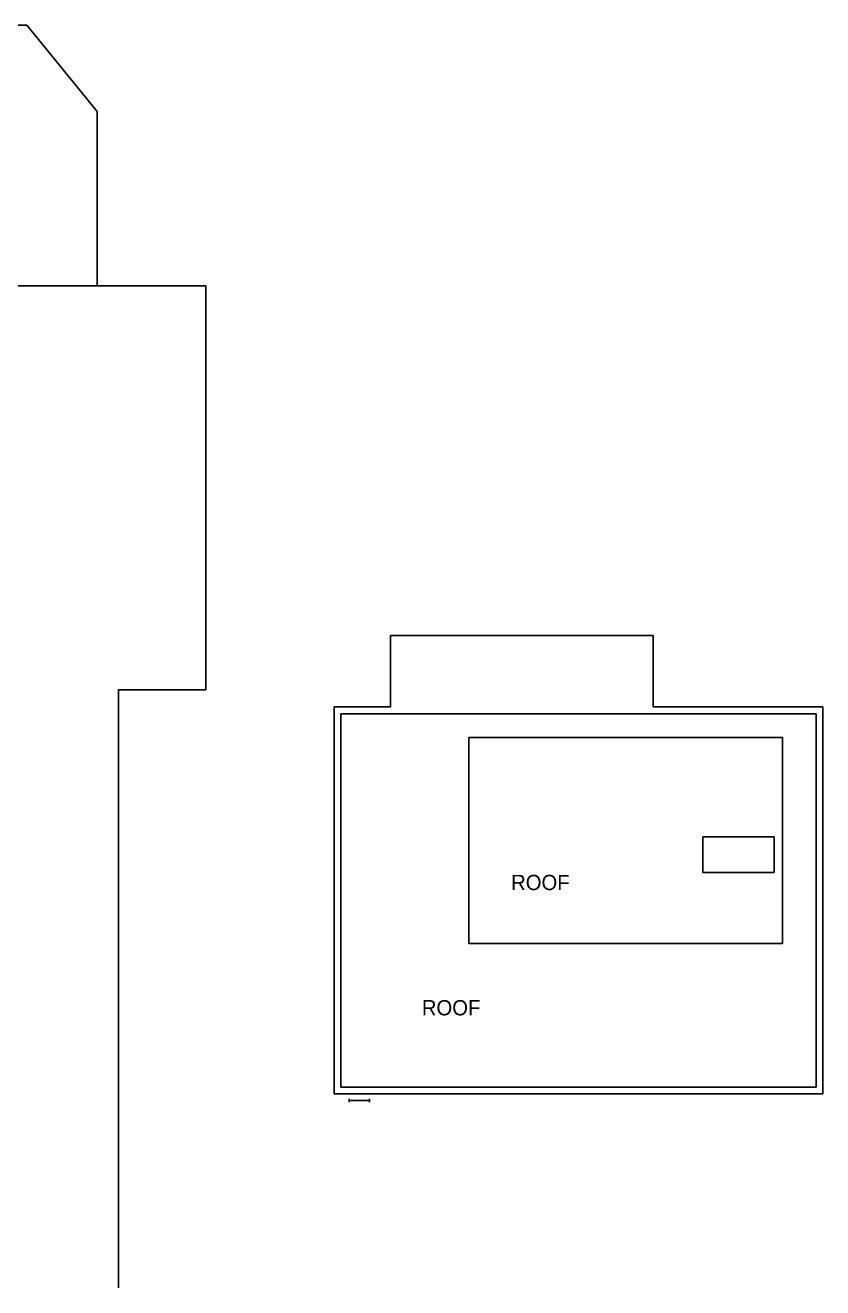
# Model space of a CAD drawing. Header units: inches. Extents: x -1132 to 7533, y -2240 to 4304.
# Drawn here: x 3897 to 4837, y 2816 to 4304 of the extents above; entities that cross this region are included whole.
import ezdxf

# ---------------------------------------------------------------- set-up
doc = ezdxf.new("R2010")
doc.units = ezdxf.units.IN
doc.header["$LTSCALE"] = 96
doc.header["$MEASUREMENT"] = 0
for name, color, linetype in [('A-ANNO-TEXT', 4, 'CONTINUOUS'), ('A-FLOR-CURB', 2, 'CONTINUOUS'), ('A-FLOR-STRS', 2, 'CONTINUOUS'), ('A-ROOF-LEVL-MED', 3, 'CONTINUOUS'), ('A-ROOF-LEVL-THIN', 1, 'CONTINUOUS')]:
    doc.layers.add(name, color=color, linetype=linetype)
doc.styles.add('ARIAL', font='arial.ttf')

msp = doc.modelspace()

# ---------------------------------------------------------------- linework, layer by layer
at = {"layer": 'A-FLOR-CURB'}
for p, q in [((4268.9, 3492.4), (4268.9, 3052.4)), ((4829.4, 3492.4), (4268.9, 3492.4)), ((4829.4, 3052.4), (4829.4, 3492.4)), ((4268.9, 3052.4), (4829.4, 3052.4))]:
    msp.add_line(p, q, dxfattribs=at)
at = {"layer": 'A-FLOR-STRS'}
for p, q in [((4278.9, 3038.4), (4278.9, 3034.4)), ((4278.9, 3036.4), (4302.9, 3036.4)), ((4302.9, 3038.4), (4302.9, 3034.4))]:
    msp.add_line(p, q, dxfattribs=at)
at = {"layer": 'A-ROOF-LEVL-MED'}
for p, q in [((4419.9, 3221.4), (4419.9, 3464.4)), ((4419.9, 3464.4), (4789.9, 3464.4)), ((4789.9, 3464.4), (4789.9, 3221.4)), ((4779.9, 3347.4), (4695.9, 3347.4)), ((4695.9, 3347.4), (4695.9, 3305.4)), ((4779.9, 3305.4), (4779.9, 3347.4)), ((4695.9, 3305.4), (4779.9, 3305.4)), ((4789.9, 3221.4), (4419.9, 3221.4))]:
    msp.add_line(p, q, dxfattribs=at)
at = {"layer": 'A-ROOF-LEVL-THIN'}
for p, q in [((3898.7, 4303.7), (3637.7, 4303.7)), ((3981.7, 4202.1), (3898.7, 4303.7)), ((3981.7, 3996.6), (3981.7, 4202.1)), ((3749.6, 3996.6), (4109.6, 3996.6))]:
    msp.add_line(p, q, dxfattribs=at)
msp.add_lwpolyline([(4006.6, 2815.9), (4006.6, 3520.6), (4109.6, 3520.6), (4109.6, 3996.6)], dxfattribs=at)
msp.add_lwpolyline([(4260.9, 3044.4), (4837.4, 3044.4), (4837.4, 3500.4), (4637.4, 3500.4), (4637.4, 3584.4), (4327.4, 3584.4), (4327.4, 3500.4), (4260.9, 3500.4)], close=True, dxfattribs=at)

# ---------------------------------------------------------------- texts
at = {"layer": 'A-ANNO-TEXT', "style": 'ARIAL', "width": 0.95}
for p in [(4469.8, 3284.5), (4364.5, 3136.9)]:
    msp.add_text('ROOF', height=18, dxfattribs=at).set_placement(p)

doc.saveas('drawing.dxf')
